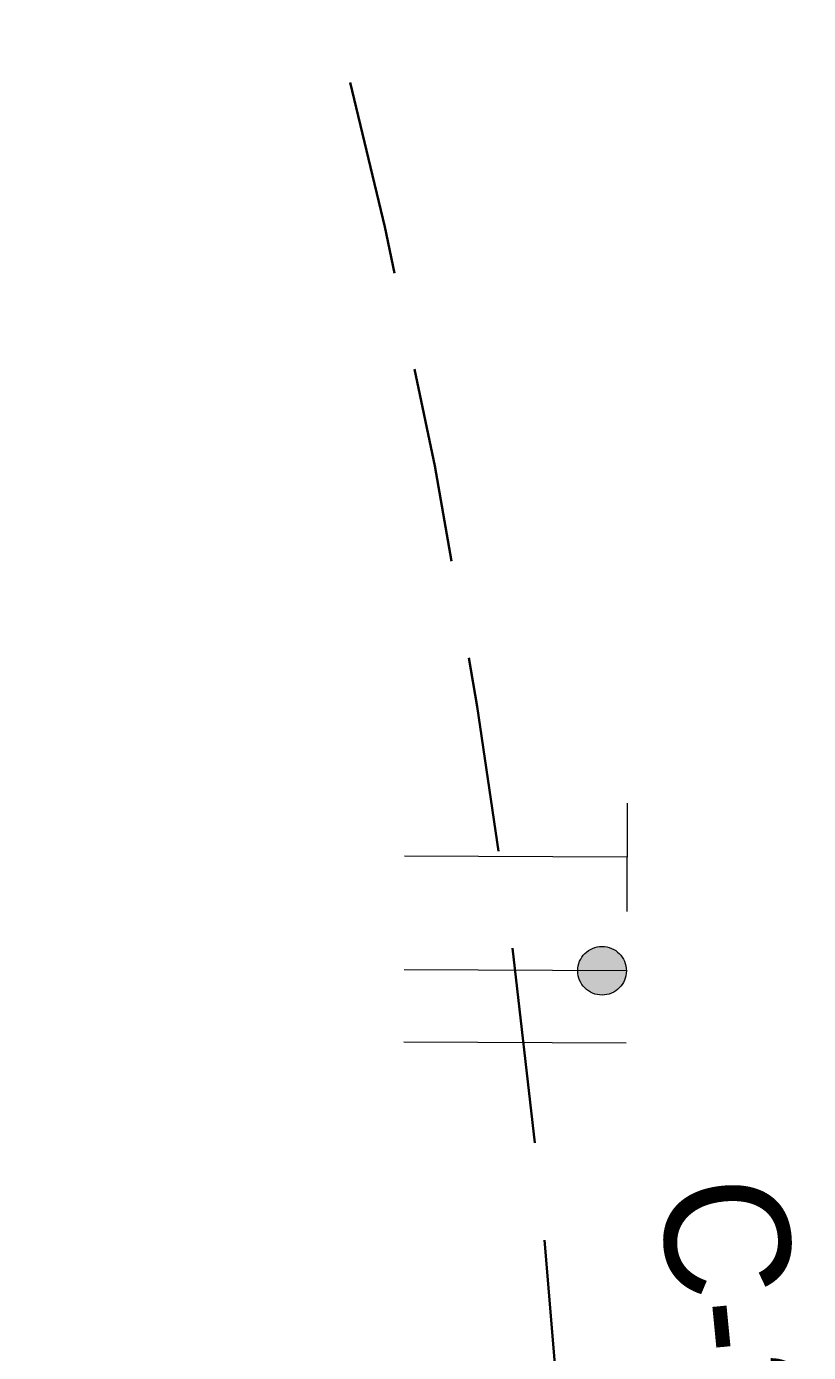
# Model space of a CAD drawing. Header units: inches. Extents: x -19 to 5698, y -728 to 92.
# Drawn here: x 120.259 to 121.258, y 14.085 to 15.778 of the extents above; entities that cross this region are included whole.
import ezdxf

# ---------------------------------------------------------------- set-up
doc = ezdxf.new("R2010")
doc.units = ezdxf.units.IN
doc.header["$MEASUREMENT"] = 0
for name, pattern in [('CONTINUA', [0]), ('HIDDEN', [0.375, 0.25, -0.125]), ('RAYITAS', [0.375, 0.25, -0.125])]:
    doc.linetypes.add(name, pattern=pattern)
for name, color, linetype, lineweight in [('00 conduct tomacorr', 120, 'HIDDEN', 30), ('00 IE CKTO ILUMINACION', 3, 'Continuous', 50), ('T-TECHO-E', 150, 'Continuous', 20), ('TOMACORRIENTE', 22, 'RAYITAS', 9)]:
    doc.layers.add(name, color=color, linetype=linetype, lineweight=lineweight)

# ---------------------------------------------------------------- blocks, each defined once
blk = doc.blocks.new('a')
at = {"layer": 'TOMACORRIENTE', "ltscale": 0.05}
h = blk.add_hatch(color=4, dxfattribs=at)
edge = h.paths.add_edge_path()
edge.add_arc((0, 0.0752), 0.0211, 0, 360)
at = {"layer": 'TOMACORRIENTE', "color": 4}
for p, q in [((-0.1455, 0.0963), (-0.0515, 0.0963)), ((-0.0985, 0.0963), (-0.0985, -0.0966)), ((0, 0.0963), (0, -0.0963)), ((0.0623, -0.0963), (0.0623, 0.0963))]:
    blk.add_line(p, q, dxfattribs=at)
blk.add_circle((0, 0.0752), 0.0211, dxfattribs=at)
blk = doc.blocks.new('CABLE 3FACE')
at = {"layer": 'T-TECHO-E', "rotation": 59.94170052614085}
blk.add_blockref('a', (0, 0), dxfattribs=at)

msp = doc.modelspace()

# ---------------------------------------------------------------- linework, layer by layer
at = {"layer": '00 conduct tomacorr'}
msp.add_arc((110.7323, 13.2822, 0.0001), 10.2329, 353.40927, 21.40637, dxfattribs=at)

# ---------------------------------------------------------------- block references
at = {"layer": '00 conduct tomacorr', "xscale": 1.47256122672843, "yscale": 1.47256122672843, "zscale": 1.47256122672843, "rotation": 209.7888629705133}
msp.add_blockref('CABLE 3FACE', (120.8835, 14.5732, 0.0001), dxfattribs=at)

# ---------------------------------------------------------------- texts
at = {"layer": '00 IE CKTO ILUMINACION', "color": 4, "linetype": 'CONTINUA', "lineweight": 15}
msp.add_text('C-3', height=0.15962, rotation=275.5677, dxfattribs=at).set_placement((121.0669, 14.3013, 0))

doc.saveas('drawing.dxf')
